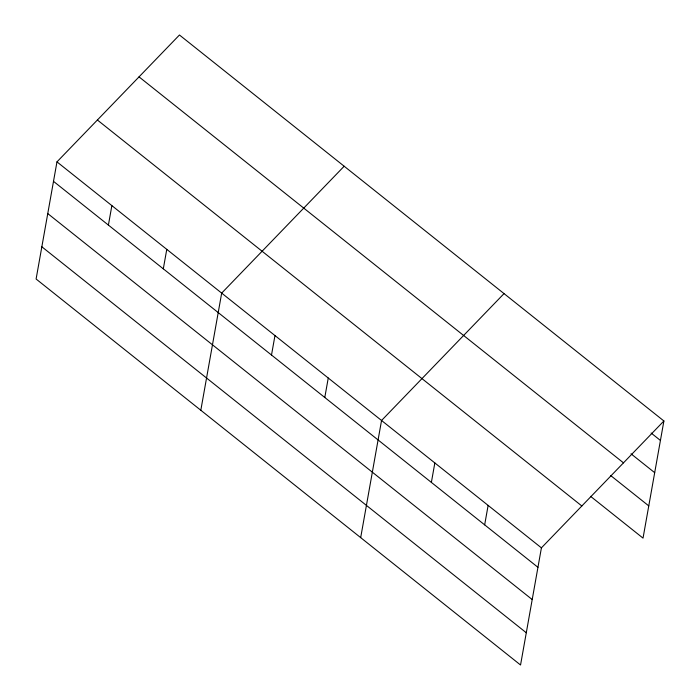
<?xml version="1.0" encoding="UTF-8"?>
<svg xmlns="http://www.w3.org/2000/svg" width="700" height="700" viewBox="0 0 700 700"><rect width="100%" height="100%" fill="white"/><g stroke="black" fill="none" stroke-linecap="round" stroke-linejoin="round"><path stroke-width="1.05" d="M56.971 161.875L36.102 279.02L520.546 665L541.415 547.855L663.898 420.98L179.454 35L56.971 161.875L541.415 547.855M108.404 225.085L111.869 205.616M163.31 268.826L166.775 249.366M200.812 410.252L221.681 293.108L344.164 166.232M271.504 355.031L274.969 335.562M324.791 397.486L328.256 378.017M360.684 537.626L381.553 420.481L504.035 293.606M431.375 482.405L434.84 462.936M484.662 524.86L488.127 505.391M663.898 420.98L643.029 538.125L590.59 496.344M651.122 433.029L660.433 440.44M631.006 453.81L654.692 472.675M139.029 76.869L623.481 462.849M610.706 475.562L648.778 505.89M97.388 120.006L581.84 505.986M53.498 181.344L537.95 567.315M47.758 213.579L532.21 599.55M41.843 246.785L526.295 632.765"/></g></svg>
